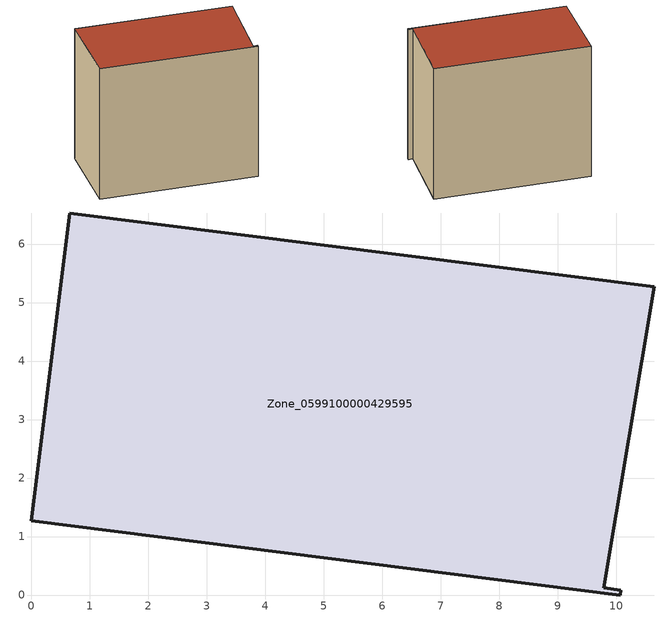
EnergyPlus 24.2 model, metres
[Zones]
Zone_0599100000429595
 floor ground (C_G): 10.08,0.08 10.07,0 0,1.27 0.66,6.53 10.65,5.27 9.79,0.12 z0
 wall outside (C_F): 0,1.27 10.07,0 10.08,0.08 9.79,0.12 10.65,5.27 0.66,6.53 0,1.27 z0:9.13
 roof outside (C_R): 10.07,0 10.08,0.08 9.79,0.12 10.65,5.27 0.66,6.53 0,1.27 z9.13
[BUILDING]
Pand.0599100000429595: North Axis=0; Terrain=City; Loads Convergence Tolerance Value=0.04; Temperature Convergence Tolerance Value=0.4; Solar Distribution=FullExterior; Maximum Number of Warmup Days=25; Minimum Number of Warmup Days=1
[Site:Location]
Rotterdam.The.Hague.AP_ZH_NLD Design_Conditions: Latitude=51.96; Longitude=4.45; Time Zone=1; Elevation=-4.5
[SITE:GROUNDTEMPERATURE:BUILDINGSURFACE]
18, 18, 18, 18, 18, 18, 18, 18, 18, 18, 18, 18
[MATERIAL] Thermal Absorptance=0.9; Solar Absorptance=0.7; Visible Absorptance=0.7
Name | Roughness | Thickness | Conductivity | Density | Specific Heat
G.TI.2006-2014 | MediumSmooth | 0.15 | 0.06 | 540 | 1210
F.TI.2006-2014 | Rough | 0.3 | 0.12 | 1920 | 840
R.TI.2006-2014 | MediumRough | 0.2 | 0.08 | 1500 | 1000
[CONSTRUCTION]
C_G: G.TI.2006-2014
C_F: F.TI.2006-2014
C_R: R.TI.2006-2014
[ZONE]
Zone_0599100000429595: Type=1; Multiplier=1; Ceiling Height=Autocalculate; Volume=Autocalculate; Floor Area=autocalculate; Part of Total Floor Area=Yes
[ZONEINFILTRATION:DESIGNFLOWRATE]
Infil_Zone_0599100000429595: Zone or ZoneList or Space or SpaceList=Zone_0599100000429595; Schedule=AlwaysOn; Design Flow Rate Calculation Method=Flow/Area; Flow Rate per Floor Area=0.0015; Constant Term Coefficient=1; Temperature Term Coefficient=0; Velocity Term Coefficient=0; Velocity Squared Term Coefficient=0
[HVACTEMPLATE:ZONE:IDEALLOADSAIRSYSTEM]
Zone_0599100000429595: Maximum Heating Supply Air Temperature=50; Minimum Cooling Supply Air Temperature=13; Maximum Heating Supply Air Humidity Ratio=0.0156; Minimum Cooling Supply Air Humidity Ratio=0.0077; Heating Limit=NoLimit; Cooling Limit=NoLimit; Dehumidification Control Type=ConstantSensibleHeatRatio; Cooling Sensible Heat Ratio=0.7; Dehumidification Setpoint=60; Humidification Control Type=None; Humidification Setpoint=30; Outdoor Air Method=None; Outdoor Air Flow Rate per Person=0.00944; Outdoor Air Flow Rate per Zone Floor Area=0; Outdoor Air Flow Rate per Zone=0; Demand Controlled Ventilation Type=None; Outdoor Air Economizer Type=NoEconomizer; Heat Recovery Type=None; Sensible Heat Recovery Effectiveness=0.7; Latent Heat Recovery Effectiveness=0.65
[ZONECONTROL:THERMOSTAT]
ThermostatControl_Zone_0599100000429595: Zone or ZoneList=Zone_0599100000429595; Control Type Schedule=DualSetpointControlType; Control 1=Thermostat_Zone_0599100000429595; Temperature Difference Between Cutout And Setpoint=0
[THERMOSTATSETPOINT:DUALSETPOINT]
Thermostat_Zone_0599100000429595: Heating Setpoint Temperature Schedule=HeatingSetpoint_Zone_0599100000429595; Cooling Setpoint Temperature Schedule=CoolingSetpoint_Zone_0599100000429595
[SCHEDULE:COMPACT]
HeatingSetpoint_Zone_0599100000429595: Through: 12/31, For: AllDays, Until: 24:00, 21
CoolingSetpoint_Zone_0599100000429595: Through: 12/31, For: AllDays, Until: 24:00, 24
DualSetpointControlType: Through: 12/31, For: AllDays, Until: 24:00, 4
AlwaysOn: Through: 12/31, For: AllDays, Until: 24:00, 1
